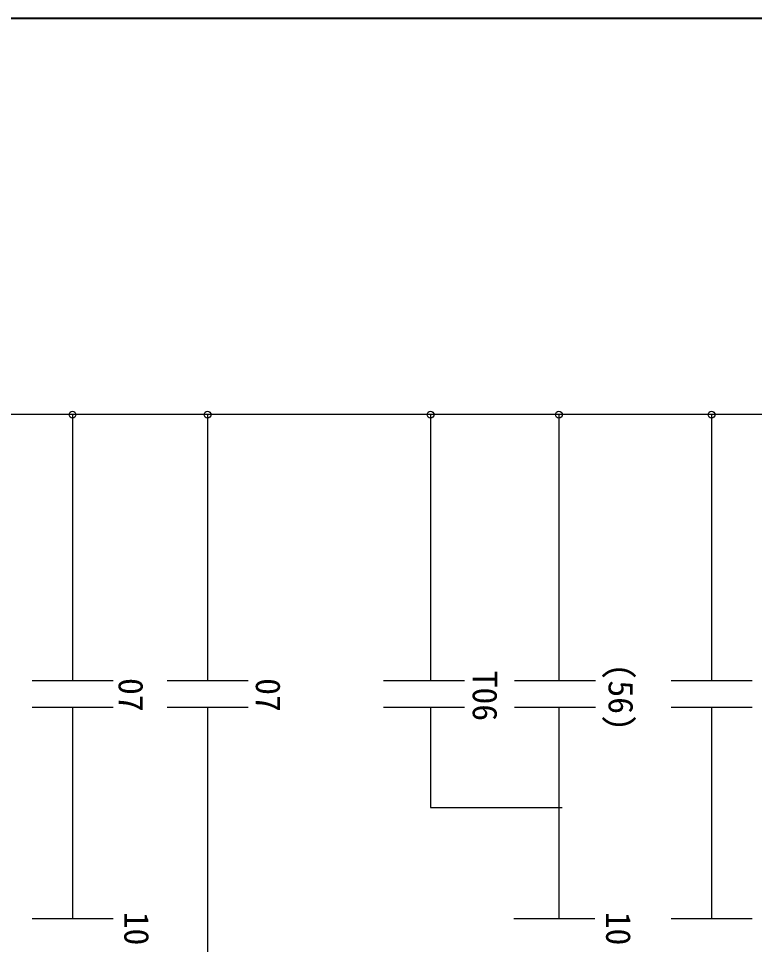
# Model space of a CAD drawing. Units: millimetres on the paper. Extents: x -288 to 1485, y -698 to 177.
# Drawn here: x 1109.3 to 1163.8, y -387.3 to -318.7 of the extents above; entities that cross this region are included whole.
import ezdxf
from ezdxf.enums import TextEntityAlignment as Align

# ---------------------------------------------------------------- set-up
doc = ezdxf.new("R2010")
doc.units = ezdxf.units.MM
doc.header["$PDMODE"] = 32
doc.header["$PDSIZE"] = 0.5
for name, color, linetype, lineweight in [('0-1_外形1', 3, 'Continuous', 25), ('0-7_極太線外形', 3, 'Continuous', 25), ('0-A_寸法文字', 1, 'Continuous', 9), ('0-F', 3, 'Continuous', 25)]:
    doc.layers.add(name, color=color, linetype=linetype, lineweight=lineweight)
doc.styles.add('ＭＳ ゴシック', font='')
doc.styles.get('ＭＳ ゴシック').set_extended_font_data('MS Gothic')

msp = doc.modelspace()

# ---------------------------------------------------------------- linework, layer by layer
at = {"layer": '0-1_外形1', "color": 5, "lineweight": 40}
msp.add_line((1192.083, -318.727), (937.367, -318.727), dxfattribs=at)
at = {"layer": '0-1_外形1'}
for p, q in [((1457.636, -348.073), (977.017, -348.073)), ((1123.348, -348.073), (1123.348, -367.798)), ((1139.859, -348.073), (1139.859, -367.798)), ((1149.361, -348.073), (1149.361, -367.798)), ((1123.348, -369.771), (1123.348, -395.99)), ((1139.859, -369.771), (1139.859, -377.164)), ((1149.361, -369.771), (1149.361, -385.418)), ((1139.859, -377.164), (1149.593, -377.164))]:
    msp.add_line(p, q, dxfattribs=at)
for p in [(1113.348, -348.073), (1123.348, -348.073), (1139.859, -348.073), (1149.361, -348.073), (1160.663, -348.073)]:
    msp.add_point(p, dxfattribs=at)
at = {"layer": '0-7_極太線外形'}
for p, q in [((1116.348, -367.798), (1110.348, -367.798)), ((1126.348, -367.798), (1120.348, -367.798)), ((1142.365, -367.798), (1136.365, -367.798)), ((1152.075, -367.798), (1146.075, -367.798)), ((1163.663, -367.798), (1157.663, -367.798)), ((1116.348, -369.771), (1110.348, -369.771)), ((1126.348, -369.771), (1120.348, -369.771)), ((1142.365, -369.771), (1136.365, -369.771)), ((1152.075, -369.771), (1146.075, -369.771)), ((1163.663, -369.771), (1157.663, -369.771)), ((1116.348, -385.418), (1110.348, -385.418)), ((1152.019, -385.418), (1146.019, -385.418)), ((1163.663, -385.418), (1157.663, -385.418))]:
    msp.add_line(p, q, dxfattribs=at)
at = {"layer": '0-F'}
for p, q in [((1113.348, -348.073), (1113.348, -367.798)), ((1160.663, -348.073), (1160.663, -367.798)), ((1113.348, -369.771), (1113.348, -385.418)), ((1160.663, -369.771), (1160.663, -385.418))]:
    msp.add_line(p, q, dxfattribs=at)

# ---------------------------------------------------------------- texts
at = {"layer": '0-A_寸法文字', "color": 4, "style": 'ＭＳ ゴシック'}
for s, p in [('(56)', (1152.487, -366.51)), ('T06', (1142.426, -367.036)), ('07', (1116.208, -367.582)), ('07', (1126.369, -367.595)), ('10', (1116.633, -384.893)), ('10', (1152.304, -384.893))]:
    msp.add_text(s, height=1.833, rotation=270, dxfattribs=at).set_placement(p, align=Align.BOTTOM_LEFT)

doc.saveas('drawing.dxf')
